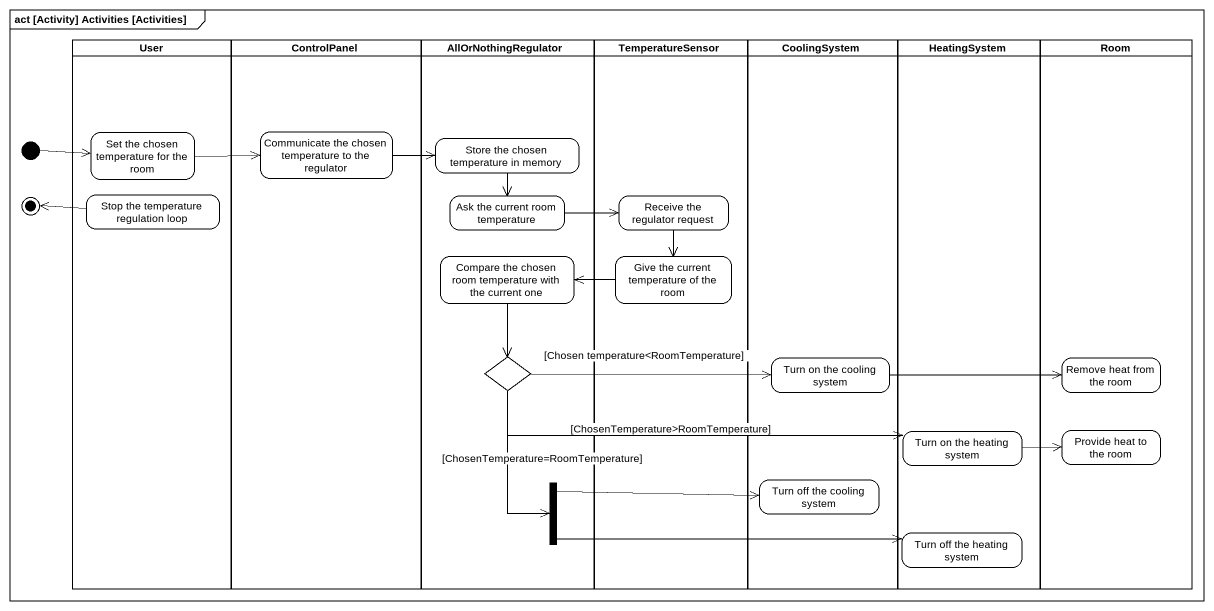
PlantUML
@startuml
mainframe act [Activity] Activities [Activities]
hide empty description
state User <<partition>> {
  state "Set the chosen temperature for the room" as Set_the_chosen_temperature
  state "Stop the temperature regulation loop" as Stop_the_temperature
}
state ControlPanel <<partition>> {
  state "Communicate the chosen temperature to the regulator" as Communicate_the_chosen
}
state AllOrNothingRegulator <<partition>> {
  state "Store the chosen temperature in memory" as Store_the_chosen
  state "Ask the current room temperature" as Ask_the_current_room
  state "Compare the chosen room temperature with the current one" as Compare_the_chosen_room
  state choice1 <<choice>>
  state fork1 <<fork>>
}
state TemperatureSensor <<partition>> {
  state "Receive the regulator request" as Receive_the_regulator
  state "Give the current temperature of the room" as Give_the_current
}
state CoolingSystem <<partition>> {
  state "Turn on the cooling system" as Turn_on_the_cooling_system
  state "Turn off the cooling system" as Turn_off_the_cooling_system
}
state HeatingSystem <<partition>> {
  state "Turn on the heating system" as Turn_on_the_heating_system
  state "Turn off the heating system" as Turn_off_the_heating_system
}
state Room <<partition>> {
  state "Remove heat from the room" as Remove_heat_from_the_room
  state "Provide heat to the room" as Provide_heat_to_the_room
}
state initial1 <<start>>
state final1 <<end>>
initial1 -right-> Set_the_chosen_temperature
Set_the_chosen_temperature -right-> Communicate_the_chosen
Communicate_the_chosen -right-> Store_the_chosen
Store_the_chosen --> Ask_the_current_room
Stop_the_temperature -left-> final1
Ask_the_current_room -right-> Receive_the_regulator
Receive_the_regulator --> Give_the_current
Compare_the_chosen_room --> choice1
Give_the_current -left-> Compare_the_chosen_room
choice1 -right-> Turn_on_the_cooling_system : [Chosen temperature<RoomTemperature]
choice1 -right-> Turn_on_the_heating_system : [ChosenTemperature>RoomTemperature]
choice1 --> fork1 : [ChosenTemperature=RoomTemperature]
Turn_on_the_cooling_system -right-> Remove_heat_from_the_room
Turn_on_the_heating_system -right-> Provide_heat_to_the_room
fork1 -right-> Turn_off_the_cooling_system
fork1 -right-> Turn_off_the_heating_system
@enduml
